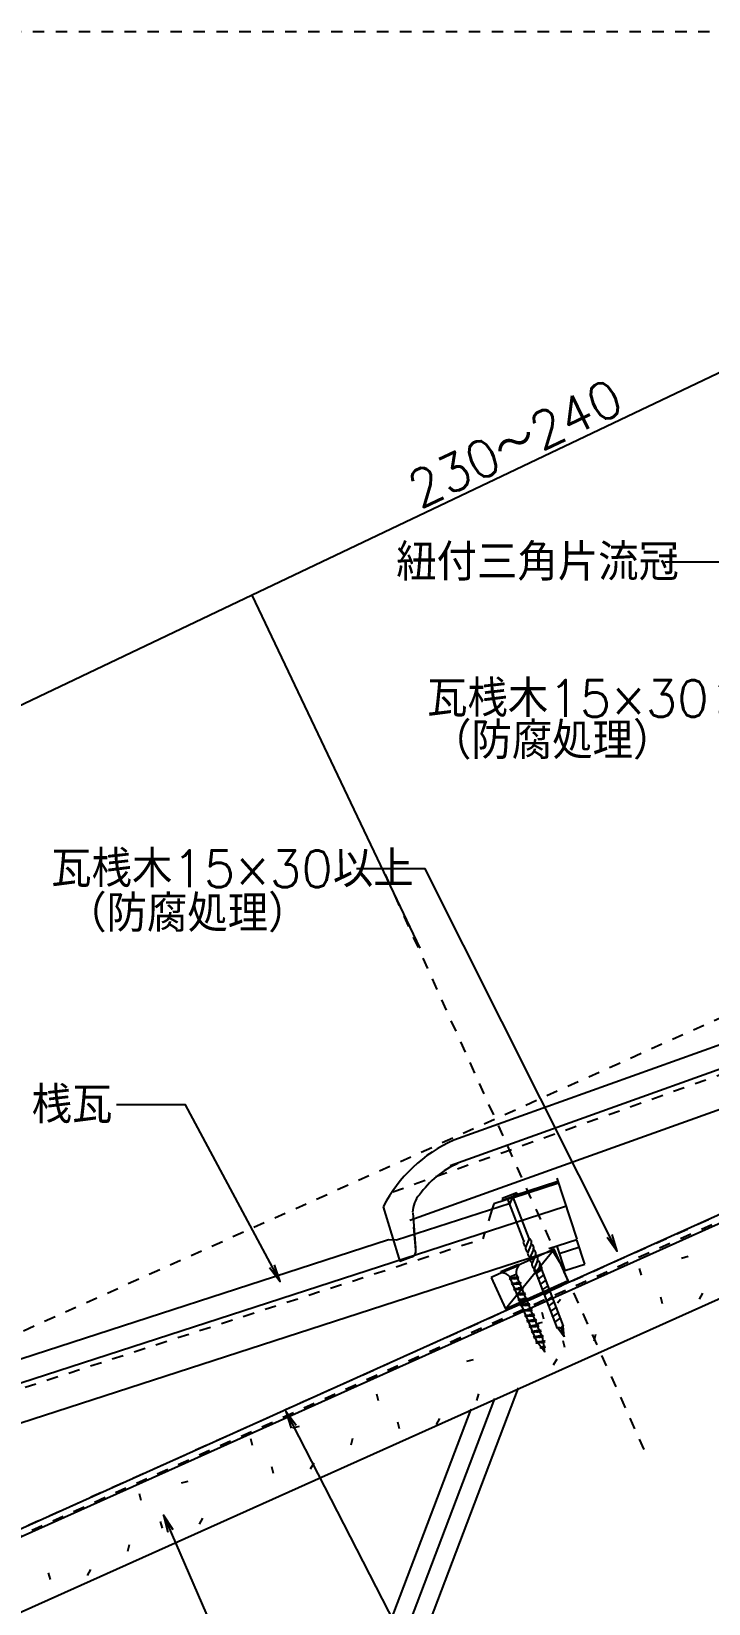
# Model space of a CAD drawing. Extents: x -1727 to 4652, y -2308 to 2357.
# Drawn here: x 3433 to 3728, y -685 to 0 of the extents above; entities that cross this region are included whole.
import ezdxf

# ---------------------------------------------------------------- set-up
doc = ezdxf.new("R2010")
doc.units = 0
doc.header["$LTSCALE"] = 5
doc.linetypes.add('DOT', pattern=[2, 1, -1])
for name, color, linetype in [('0-1', 7, 'CONTINUOUS'), ('0-2', 7, 'CONTINUOUS'), ('0-3', 7, 'CONTINUOUS'), ('0-4', 7, 'CONTINUOUS'), ('0-A', 7, 'CONTINUOUS'), ('0-F', 7, 'CONTINUOUS')]:
    doc.layers.add(name, color=color, linetype=linetype)
doc.styles.get("Standard").update_dxf_attribs({"font": 'txt.shx', "bigfont": 'extfont.shx'})

msp = doc.modelspace()

# ---------------------------------------------------------------- linework, layer by layer
at = {"layer": '0-1', "color": 7, "linetype": 'CONTINUOUS'}
for p, q in [((3734.545, -147.8085), (3528.7945, -245.7444)), ((3528.7945, -245.7444), (3275.9743, -366.0852)), ((3602.0237, -399.5891), (3528.7945, -245.7444)), ((3221.9362, -745.4111), (3875.0195, -451.5271)), ((3639.1854, -556.8383), (3660.3678, -530.8323))]:
    msp.add_line(p, q, dxfattribs=at)
at = {"layer": '0-1', "color": 7, "linetype": 'DOT'}
msp.add_line((3223.0078, -747.7923), (3925.5798, -431.6386), dxfattribs=at)
at = {"layer": '0-1', "color": 4, "linetype": 'CONTINUOUS'}
for p, q in [((3644.1486, -506.3351), (3637.7883, -508.7967)), ((3638.0731, -509.5327), (3644.4335, -507.0711)), ((3644.4335, -507.0711), (3644.1486, -506.3351)), ((3637.7883, -508.7967), (3638.0731, -509.5327)), ((3640.2374, -509.0771), (3639.5105, -508.9763)), ((3640.2374, -509.0771), (3639.5105, -508.9763)), ((3642.5271, -508.1909), (3640.2374, -509.0771)), ((3647.2383, -527.1662), (3640.2374, -509.0771)), ((3642.5271, -508.1909), (3642.9961, -507.6274)), ((3649.5277, -526.2791), (3642.5271, -508.1909)), ((3647.2825, -527.0951), (3646.971, -527.84)), ((3649.5277, -526.2791), (3647.8863, -530.2049)), ((3650.4458, -528.6515), (3648.8044, -532.5773)), ((3650.4458, -528.6515), (3648.8044, -532.5773)), ((3651.364, -531.0238), (3649.7226, -534.9496)), ((3651.364, -531.0238), (3649.7226, -534.9496)), ((3652.2821, -533.3961), (3650.6407, -537.322)), ((3652.2821, -533.3961), (3650.6407, -537.322)), ((3637.2133, -540.6006), (3644.9104, -537.3856)), ((3637.4845, -541.2498), (3637.2133, -540.6006)), ((3645.1815, -538.0348), (3637.4845, -541.2498)), ((3644.9104, -537.3856), (3645.1815, -538.0348)), ((3653.2003, -535.7686), (3651.5589, -539.6943)), ((3653.2003, -535.7686), (3651.5589, -539.6943)), ((3651.7581, -540.6564), (3655.1472, -539.3447)), ((3651.8017, -539.6291), (3661.7678, -565.3797)), ((3655.1901, -539.6185), (3652.1976, -541.7655)), ((3654.1184, -538.1409), (3653.3193, -540.0522)), ((3654.1184, -538.1409), (3653.3193, -540.0522)), ((3654.4017, -538.6228), (3664.3677, -564.3735)), ((3641.1982, -543.1878), (3640.8169, -543.6878)), ((3640.8169, -543.6878), (3645.0105, -543.2976)), ((3641.0767, -542.9661), (3643.8773, -541.7963)), ((3641.0767, -542.9661), (3641.1795, -543.2123)), ((3642.1666, -545.5061), (3641.5007, -543.9118)), ((3642.1666, -545.5061), (3641.7853, -546.0062)), ((3641.7853, -546.0062), (3645.9789, -545.616)), ((3643.135, -547.8245), (3642.469, -546.2302)), ((3643.135, -547.8245), (3642.7536, -548.3246)), ((3642.7536, -548.3246), (3646.9472, -547.9344)), ((3643.8773, -541.7963), (3644.4385, -543.1398)), ((3644.6292, -543.7976), (3645.0105, -543.2976)), ((3645.32, -545.4516), (3644.6292, -543.7976)), ((3645.5975, -546.116), (3645.9789, -545.616)), ((3646.2884, -547.77), (3645.5975, -546.116)), ((3646.5659, -548.4344), (3646.9472, -547.9344)), ((3656.0962, -541.9599), (3653.1038, -544.1069)), ((3657.0024, -544.3012), (3654.0099, -546.4482)), ((3657.9086, -546.6426), (3654.916, -548.7895)), ((3644.1033, -550.1429), (3643.4374, -548.5486)), ((3644.1033, -550.1429), (3643.722, -550.6429)), ((3643.722, -550.6429), (3647.9156, -550.2527)), ((3645.0717, -552.4613), (3644.4058, -550.867)), ((3645.0717, -552.4613), (3644.6904, -552.9613)), ((3644.6904, -552.9613), (3648.884, -552.5711)), ((3646.0401, -554.7797), (3645.3742, -553.1854)), ((3646.0401, -554.7797), (3645.6588, -555.2797)), ((3645.6588, -555.2797), (3649.8524, -554.8895)), ((3647.2568, -550.0884), (3646.5659, -548.4344)), ((3647.5343, -550.7528), (3647.9156, -550.2527)), ((3648.2251, -552.4067), (3647.5343, -550.7528)), ((3648.5026, -553.0712), (3648.884, -552.5711)), ((3649.1935, -554.7251), (3648.5026, -553.0712)), ((3649.471, -555.3895), (3649.8524, -554.8895)), ((3658.8147, -548.984), (3655.8222, -551.1309)), ((3659.7209, -551.3253), (3656.7284, -553.4722)), ((3660.627, -553.6666), (3657.6345, -555.8136)), ((3647.0085, -557.0981), (3646.3425, -555.5038)), ((3647.0085, -557.0981), (3646.6271, -557.5981)), ((3646.6271, -557.5981), (3650.8207, -557.2079)), ((3647.9768, -559.4165), (3647.3109, -557.8221)), ((3647.9768, -559.4165), (3647.5955, -559.9165)), ((3647.5955, -559.9165), (3651.7891, -559.5263)), ((3648.9452, -561.7348), (3648.2793, -560.1405)), ((3648.9452, -561.7348), (3648.5639, -562.2349)), ((3648.5639, -562.2349), (3652.7575, -561.8447)), ((3650.1619, -557.0435), (3649.471, -555.3895)), ((3650.4394, -557.7079), (3650.8207, -557.2079)), ((3651.1302, -559.3619), (3650.4394, -557.7079)), ((3651.4078, -560.0263), (3651.7891, -559.5263)), ((3652.0986, -561.6803), (3651.4078, -560.0263)), ((3652.3761, -562.3447), (3652.7575, -561.8447)), ((3661.5332, -556.008), (3658.5407, -558.155)), ((3662.4393, -558.3493), (3659.4468, -560.4963)), ((3663.3455, -560.6907), (3660.353, -562.8377)), ((3649.9136, -564.0532), (3649.2476, -562.4589)), ((3649.9136, -564.0532), (3649.5322, -564.5533)), ((3649.5322, -564.5533), (3653.7258, -564.1631)), ((3650.8819, -566.3716), (3650.216, -564.7773)), ((3650.8819, -566.3716), (3650.5006, -566.8716)), ((3650.5006, -566.8716), (3654.6942, -566.4814)), ((3651.8503, -568.69), (3651.1844, -567.0957)), ((3651.8503, -568.69), (3651.469, -569.19)), ((3651.469, -569.19), (3655.6626, -568.7998)), ((3653.067, -563.9987), (3652.3761, -562.3447)), ((3653.3445, -564.6631), (3653.7258, -564.1631)), ((3654.0354, -566.3171), (3653.3445, -564.6631)), ((3654.3129, -566.9815), (3654.6942, -566.4814)), ((3655.0037, -568.6355), (3654.3129, -566.9815)), ((3655.2812, -569.2999), (3655.6626, -568.7998)), ((3664.7921, -569.1225), (3661.994, -565.2925)), ((3663.4295, -565.6018), (3664.7921, -569.1225)), ((3664.7921, -569.1225), (3664.2837, -564.4063)), ((3652.8187, -571.0084), (3652.1527, -569.4141)), ((3652.8187, -571.0084), (3652.4373, -571.5084)), ((3652.4373, -571.5084), (3656.4275, -571.0861)), ((3654.6811, -573.4954), (3653.348, -571.705)), ((3654.3859, -573.7665), (3656.6191, -573.4881)), ((3656.4225, -575.8342), (3654.9953, -573.9174)), ((3655.5094, -569.846), (3655.2812, -569.2999)), ((3655.6731, -570.9199), (3655.5094, -569.846)), ((3656.0455, -573.3619), (3655.7828, -571.6473)), ((3655.7848, -571.6522), (3656.4275, -571.0861)), ((3656.1063, -573.7955), (3656.6191, -573.4881)), ((3656.4225, -575.8342), (3656.1112, -573.7926))]:
    msp.add_line(p, q, dxfattribs=at)
at = {"layer": '0-1', "color": 3, "linetype": 'CONTINUOUS'}
msp.add_lwpolyline([(3633.0191, -543.1639), (3639.1854, -556.8383), (3666.5331, -544.5066), (3660.3678, -530.8323), (3633.0191, -543.1639)], close=True, dxfattribs=at)
at = {"layer": '0-1', "color": 4, "linetype": 'CONTINUOUS'}
for centre, radius, start, end in [((3648.8122, -527.9199), 1.79, 335.8763, 426.4387), ((3649.2649, -527.699), 2.2981, 183.5154, 239.817), ((3650.1801, -530.064), 2.2981, 183.5154, 239.817), ((3651.0983, -532.4363), 2.2981, 183.5154, 239.817), ((3649.7303, -530.2922), 1.79, 335.8763, 426.4387), ((3650.6484, -532.6646), 1.79, 335.8763, 426.4387), ((3651.5666, -535.0369), 1.79, 335.8763, 426.4387), ((3637.8955, -545.0068), 3.7795, 32.6805, 96.244), ((3647.5649, -540.968), 3.7795, 129.0957, 192.6593), ((3652.0164, -534.8087), 2.2981, 183.5154, 239.817), ((3652.9346, -537.1811), 2.2981, 183.5154, 239.817), ((3653.8527, -539.5534), 2.2981, 183.5154, 207.9698), ((3652.4848, -537.4093), 1.79, 335.8763, 426.4387), ((3653.4029, -539.7816), 1.79, 14.0306, 66.4387), ((3641.454, -542.8987), 1.0142, 231.0819, 275.9133), ((3641.4956, -543.0367), 0.3335, 206.9354, 268.7778), ((3641.0985, -529.2756), 14.0999, 271.5848, 277.0489), ((3644.1725, -562.3643), 18.641, 93.5081, 98.061), ((3642.4224, -545.2171), 1.0142, 231.0819, 275.9133), ((3642.4639, -545.3551), 0.3335, 206.9354, 268.7778), ((3642.0669, -531.594), 14.0999, 271.5848, 277.0489), ((3645.1409, -564.6827), 18.641, 93.5081, 98.061), ((3645.4472, -563.2544), 20.1563, 93.2798, 97.4642), ((3641.7144, -522.5519), 21.2472, 273.5551, 277.2727), ((3643.4323, -547.6735), 0.3335, 206.9354, 268.7778), ((3643.0352, -533.9124), 14.0999, 271.5848, 277.0489), ((3646.4156, -565.5728), 20.1563, 93.2798, 97.4642), ((3642.6827, -524.8703), 21.2472, 273.5551, 277.2727), ((3644.2601, -544.9027), 1.7719, 64.9433, 88.9027), ((3644.3783, -543.8967), 0.2698, 21.5537, 84.5104), ((3647.384, -567.8912), 20.1563, 93.2798, 97.4642), ((3643.6511, -527.1887), 21.2472, 273.5551, 277.2727), ((3645.2285, -547.2211), 1.7719, 64.9433, 88.9027), ((3645.3466, -546.2151), 0.2698, 21.5537, 84.5104), ((3646.1968, -549.5395), 1.7719, 64.9433, 88.9027), ((3646.315, -548.5335), 0.2698, 21.5537, 84.5104), ((3643.3908, -547.5355), 1.0142, 231.0819, 275.9133), ((3646.1092, -567.0011), 18.641, 93.5081, 98.061), ((3644.3591, -549.8539), 1.0142, 231.0819, 275.9133), ((3644.4007, -549.9918), 0.3335, 206.9354, 268.7778), ((3644.0036, -536.2308), 14.0999, 271.5848, 277.0489), ((3647.0776, -569.3195), 18.641, 93.5081, 98.061), ((3645.3275, -552.1722), 1.0142, 231.0819, 275.9133), ((3645.3691, -552.3102), 0.3335, 206.9354, 268.7778), ((3644.972, -538.5492), 14.0999, 271.5848, 277.0489), ((3648.046, -571.6379), 18.641, 93.5081, 98.061), ((3648.3523, -570.2096), 20.1563, 93.2798, 97.4642), ((3644.6195, -529.5071), 21.2472, 273.5551, 277.2727), ((3646.3374, -554.6286), 0.3335, 206.9354, 268.7778), ((3645.9404, -540.8675), 14.0999, 271.5848, 277.0489), ((3649.3207, -572.528), 20.1563, 93.2798, 97.4642), ((3645.5878, -531.8255), 21.2472, 273.5551, 277.2727), ((3647.1652, -551.8579), 1.7719, 64.9433, 88.9027), ((3647.2834, -550.8519), 0.2698, 21.5537, 84.5104), ((3650.2891, -574.8463), 20.1563, 93.2798, 97.4642), ((3648.1336, -554.1762), 1.7719, 64.9433, 88.9027), ((3648.2517, -553.1703), 0.2698, 21.5537, 84.5104), ((3649.1019, -556.4946), 1.7719, 64.9433, 88.9027), ((3646.2959, -554.4906), 1.0142, 231.0819, 275.9133), ((3649.0143, -573.9563), 18.641, 93.5081, 98.061), ((3647.2642, -556.809), 1.0142, 231.0819, 275.9133), ((3647.3058, -556.947), 0.3335, 206.9354, 268.7778), ((3646.9087, -543.1859), 14.0999, 271.5848, 277.0489), ((3649.9827, -576.2747), 18.641, 93.5081, 98.061), ((3648.2326, -559.1274), 1.0142, 231.0819, 275.9133), ((3646.5562, -534.1438), 21.2472, 273.5551, 277.2727), ((3648.2742, -559.2654), 0.3335, 206.9354, 268.7778), ((3647.8771, -545.5043), 14.0999, 271.5848, 277.0489), ((3650.9511, -578.593), 18.641, 93.5081, 98.061), ((3651.2574, -577.1647), 20.1563, 93.2798, 97.4642), ((3647.5246, -536.4622), 21.2472, 273.5551, 277.2727), ((3649.2425, -561.5838), 0.3335, 206.9354, 268.7778), ((3648.8455, -547.8227), 14.0999, 271.5848, 277.0489), ((3649.2201, -555.4887), 0.2698, 21.5537, 84.5104), ((3652.2258, -579.4831), 20.1563, 93.2798, 97.4642), ((3648.4929, -538.7806), 21.2472, 273.5551, 277.2727), ((3650.0703, -558.813), 1.7719, 64.9433, 88.9027), ((3650.1885, -557.807), 0.2698, 21.5537, 84.5104), ((3653.1942, -581.8015), 20.1563, 93.2798, 97.4642), ((3651.0387, -561.1314), 1.7719, 64.9433, 88.9027), ((3651.1569, -560.1254), 0.2698, 21.5537, 84.5104), ((3652.0071, -563.4498), 1.7719, 64.9433, 88.9027), ((3649.201, -561.4458), 1.0142, 231.0819, 275.9133), ((3651.9195, -580.9114), 18.641, 93.5081, 98.061), ((3650.1694, -563.7642), 1.0142, 231.0819, 275.9133), ((3650.2109, -563.9022), 0.3335, 206.9354, 268.7778), ((3649.8138, -550.1411), 14.0999, 271.5848, 277.0489), ((3652.8878, -583.2298), 18.641, 93.5081, 98.061), ((3651.1377, -566.0826), 1.0142, 231.0819, 275.9133), ((3649.4613, -541.099), 21.2472, 273.5551, 277.2727), ((3651.1793, -566.2205), 0.3335, 206.9354, 268.7778), ((3650.7822, -552.4595), 14.0999, 271.5848, 277.0489), ((3653.8562, -585.5482), 18.641, 93.5081, 98.061), ((3654.1625, -584.1199), 20.1563, 93.2798, 97.4642), ((3650.4297, -543.4174), 21.2472, 273.5551, 277.2727), ((3652.1476, -568.5389), 0.3335, 206.9354, 268.7778), ((3651.7506, -554.7779), 14.0999, 271.5848, 277.0489), ((3652.1252, -562.4438), 0.2698, 21.5537, 84.5104), ((3655.1309, -586.4383), 20.1563, 93.2798, 97.4642), ((3651.3981, -545.7358), 21.2472, 273.5551, 277.2727), ((3652.9754, -565.7682), 1.7719, 64.9433, 88.9027), ((3653.0936, -564.7622), 0.2698, 21.5537, 84.5104), ((3656.0993, -588.7567), 20.1563, 93.2798, 97.4642), ((3653.9438, -568.0866), 1.7719, 64.9433, 88.9027), ((3654.062, -567.0806), 0.2698, 21.5537, 84.5104), ((3654.9122, -570.4049), 1.7719, 64.9433, 88.9027), ((3662.5797, -566.0594), 0.9653, 28.3196, 127.3888), ((3664.3661, -565.368), 0.9653, 94.9262, 193.9954), ((3652.1061, -568.4009), 1.0142, 231.0819, 275.9133), ((3654.8246, -587.8666), 18.641, 93.5081, 98.061), ((3653.0745, -570.7193), 1.0142, 231.0819, 275.9133), ((3653.116, -570.8573), 0.3335, 206.9354, 268.7778), ((3652.719, -557.0962), 14.0999, 271.5848, 277.0489), ((3655.7929, -590.185), 18.641, 93.5081, 98.061), ((3652.3664, -548.0542), 21.2472, 273.5551, 277.2727), ((3572.0293, -551.6349), 85.2785, 344.9583, 345.1329), ((3655.0644, -572.3323), 1.5866, 244.6803, 267.503), ((3653.5851, -560.3715), 10.7529, 274.6094, 281.1902), ((3653.1486, -557.4331), 16.1352, 274.6369, 278.0841), ((3631.559, -346.9624), 225.8005, 275.8701, 276.1028), ((3654.5712, -568.9322), 5.0032, 274.8629, 281.702), ((3655.0303, -569.399), 0.2698, 21.5537, 84.5104), ((3655.9843, -576.827), 3.4656, 88.9879, 99.4107), ((3655.5339, -571.7513), 0.2698, 21.5537, 83.5019), ((3655.9474, -575.1538), 1.3709, 83.1187, 105.2898), ((3655.6808, -572.6806), 1.7607, 64.9051, 90.2895), ((3656.0267, -574.8134), 1.4517, 65.9148, 89.2579)]:
    msp.add_arc(centre, radius, start, end, dxfattribs=at)
at = {"layer": '0-1', "color": 7}
msp.add_point((3528.7945, -245.7444), dxfattribs=at)
at = {"layer": '0-2', "color": 2, "linetype": 'CONTINUOUS'}
for p, q in [((3840.5282, -403.1179), (3616.6573, -483.3573)), ((3863.1962, -405.6363), (3615.058, -494.5741)), ((3597.5461, -518.2671), (3868.4201, -421.254)), ((3661.6087, -499.9691), (3670.2398, -526.5576)), ((3662.423, -501.9417), (3634.0744, -511.1441)), ((3642.3189, -508.4843), (3662.2807, -502.0097)), ((3642.6308, -506.8845), (3643.0706, -508.2405)), ((3662.0745, -501.374), (3642.8644, -507.6047)), ((3665.3832, -512.2291), (3360.0284, -611.3514)), ((3585.9592, -512.3965), (3593.1687, -536.2292)), ((3641.2662, -510.9283), (3591.716, -526.9998)), ((3634.0744, -511.1441), (3633.2531, -513.7608)), ((3641.2662, -510.9283), (3642.3189, -508.4843)), ((3598.7549, -514.957), (3600.0135, -530.2133)), ((3588.1635, -526.7619), (3361.9664, -600.1881)), ((3591.716, -526.9998), (3588.1635, -526.7619)), ((3600.1085, -531.1853), (3599.2832, -521.2999)), ((3670.2935, -526.7228), (3658.0273, -530.7046)), ((3673.7493, -537.3688), (3670.2935, -526.7228)), ((3341.8073, -634.5035), (3659.6762, -531.4035)), ((3598.9512, -534.1272), (3593.1687, -536.2292)), ((3665.0156, -540.2039), (3659.0506, -530.3724)), ((3661.5597, -529.5579), (3665.0156, -540.2039)), ((3671.1947, -530.1314), (3662.6467, -532.9063)), ((3665.0156, -540.2039), (3673.7493, -537.3688))]:
    msp.add_line(p, q, dxfattribs=at)
at = {"layer": '0-2', "color": 2, "linetype": 'DOT'}
for p, q in [((3590.0498, -505.9144), (3863.9061, -407.7588)), ((3633.2531, -513.7608), (3629.3216, -526.2876)), ((3334.6884, -621.9295), (3629.3216, -526.2876))]:
    msp.add_line(p, q, dxfattribs=at)
at = {"layer": '0-2', "color": 2, "linetype": 'CONTINUOUS'}
for centre, radius, start, end in [((3642.3269, -541.2388), 63.3182, 113.9166, 152.902), ((3634.828, -530.5488), 40.5271, 113.806, 144.7544), ((3610.216, -514.8861), 11.4753, 137.6884, 179.4104), ((3596.975, -531.4895), 3.202, 299.8965, 362.1322)]:
    msp.add_arc(centre, radius, start, end, dxfattribs=at)
at = {"layer": '0-3', "color": 7, "linetype": 'CONTINUOUS'}
for p, q in [((3734.545, -147.8085), (3528.7945, -245.7444)), ((3528.7945, -245.7444), (3275.9743, -366.0852)), ((3602.0237, -399.5891), (3528.7945, -245.7444))]:
    msp.add_line(p, q, dxfattribs=at)
for points in [[(3833.5559, -376.6148), (3738.5924, -231.3766), (3708.5924, -231.3766)], [(3687.93, -531.7827), (3604.2075, -365.063), (3574.2075, -365.063)], [(3541.0232, -544.9422), (3499.6981, -467.9642), (3469.6981, -467.9642)], [(3683.4472, -525.6413), (3687.93, -531.7827), (3685.6813, -524.5194)], [(3536.3744, -538.9255), (3541.0232, -544.9422), (3538.577, -537.743)], [(3543.4791, -601.625), (3605.0209, -721.7064), (3635.0209, -721.7064)], [(3548.0122, -607.7294), (3543.4791, -601.625), (3545.7874, -608.8696)], [(3490.1739, -646.7953), (3596.124, -891.2463), (3626.124, -891.2463)], [(3494.3034, -653.1797), (3490.1739, -646.7953), (3492.0096, -654.1738)]]:
    msp.add_lwpolyline(points, dxfattribs=at)
at = {"layer": '0-3', "color": 7}
msp.add_point((3528.7945, -245.7444), dxfattribs=at)
at = {"layer": '0-4', "color": 4, "linetype": 'CONTINUOUS'}
for p, q in [((3854.0922, -465.0168), (3206.6454, -755.6512)), ((3866.3779, -492.3858), (3218.9312, -783.0201))]:
    msp.add_line(p, q, dxfattribs=at)
at = {"layer": '0-4', "color": 7, "linetype": 'CONTINUOUS'}
for p, q in [((3715.9337, -534.7217), (3718.833, -533.951)), ((3697.5162, -539.2881), (3698.2869, -542.1869)), ((3663.2514, -552.7364), (3661.8067, -554.4516)), ((3706.6966, -551.5781), (3707.4674, -554.4775)), ((3725.108, -550.0802), (3723.603, -552.6756)), ((3655.0074, -558.3693), (3655.7781, -561.2682)), ((3652.3769, -563.4614), (3655.2762, -562.6907)), ((3678.4468, -568.1147), (3677.6647, -571.0105)), ((3664.1878, -570.6593), (3664.9585, -573.5588)), ((3622.3843, -579.6743), (3625.2836, -578.9036)), ((3661.5513, -578.8199), (3660.0463, -581.4153)), ((3559.2643, -793.9592), (3634.5769, -595.9577)), ((3569.5857, -789.326), (3644.9021, -591.3147)), ((3582.9188, -593.899), (3583.6896, -596.7979)), ((3627.4062, -593.986), (3626.6241, -596.8818)), ((3548.9428, -798.5925), (3624.2518, -600.6006)), ((3546.4569, -608.7887), (3549.3562, -608.018)), ((3592.0992, -606.189), (3592.87, -609.0885)), ((3610.5107, -604.6912), (3609.0057, -607.2865)), ((3528.0394, -613.3551), (3528.8101, -616.254)), ((3572.5267, -613.4421), (3571.7446, -616.3379)), ((3537.2198, -625.6451), (3537.9905, -628.5446)), ((3555.6312, -624.1473), (3554.1262, -626.7426)), ((3479.5653, -637.3136), (3480.3361, -640.2125)), ((3497.9828, -632.7473), (3500.8822, -631.9766)), ((3488.7457, -649.6036), (3489.5165, -652.5031)), ((3507.1572, -648.1058), (3505.6522, -650.7011)), ((3475.261, -659.7549), (3474.4789, -662.6507)), ((3458.3655, -670.4601), (3456.8605, -673.0555)), ((3439.9541, -671.958), (3440.7248, -674.8574))]:
    msp.add_line(p, q, dxfattribs=at)
at = {"layer": '0-A', "color": 7, "linetype": 'DOT'}
msp.add_line((-1726.8095, 0), (4652.0253, 0), dxfattribs=at)
at = {"layer": '0-F', "color": 1, "linetype": 'DOT'}
for p, q in [((4008.4095, -306.2731), (3085.2095, -721.1114)), ((3699.7102, -618.2346), (3585.5223, -364.4802)), ((4055.9974, -370.5769), (3117.2446, -792.4039))]:
    msp.add_line(p, q, dxfattribs=at)

# ---------------------------------------------------------------- texts
at = {"layer": '0-1', "color": 7}
msp.add_text('230～240', height=16, rotation=25.4542, dxfattribs=at).set_placement((3601.7015, -208.2723))
at = {"layer": '0-3', "color": 7}
msp.add_text('230～240', height=16, rotation=25.4542, dxfattribs=at).set_placement((3601.7015, -208.2723))
for s, p in [('紐付三角片流冠', (3591.5924, -239.3766)), ('瓦桟木15×30２段', (3605.0427, -298.7985)), ('（防腐処理）', (3606.7788, -317.1777)), ('瓦桟木15×30以上', (3441.2075, -373.063)), ('（防腐処理）', (3447.7563, -392.5042)), ('桟瓦', (3432.6981, -475.9642))]:
    msp.add_text(s, height=16, dxfattribs=at).set_placement(p)

doc.saveas('drawing.dxf')
